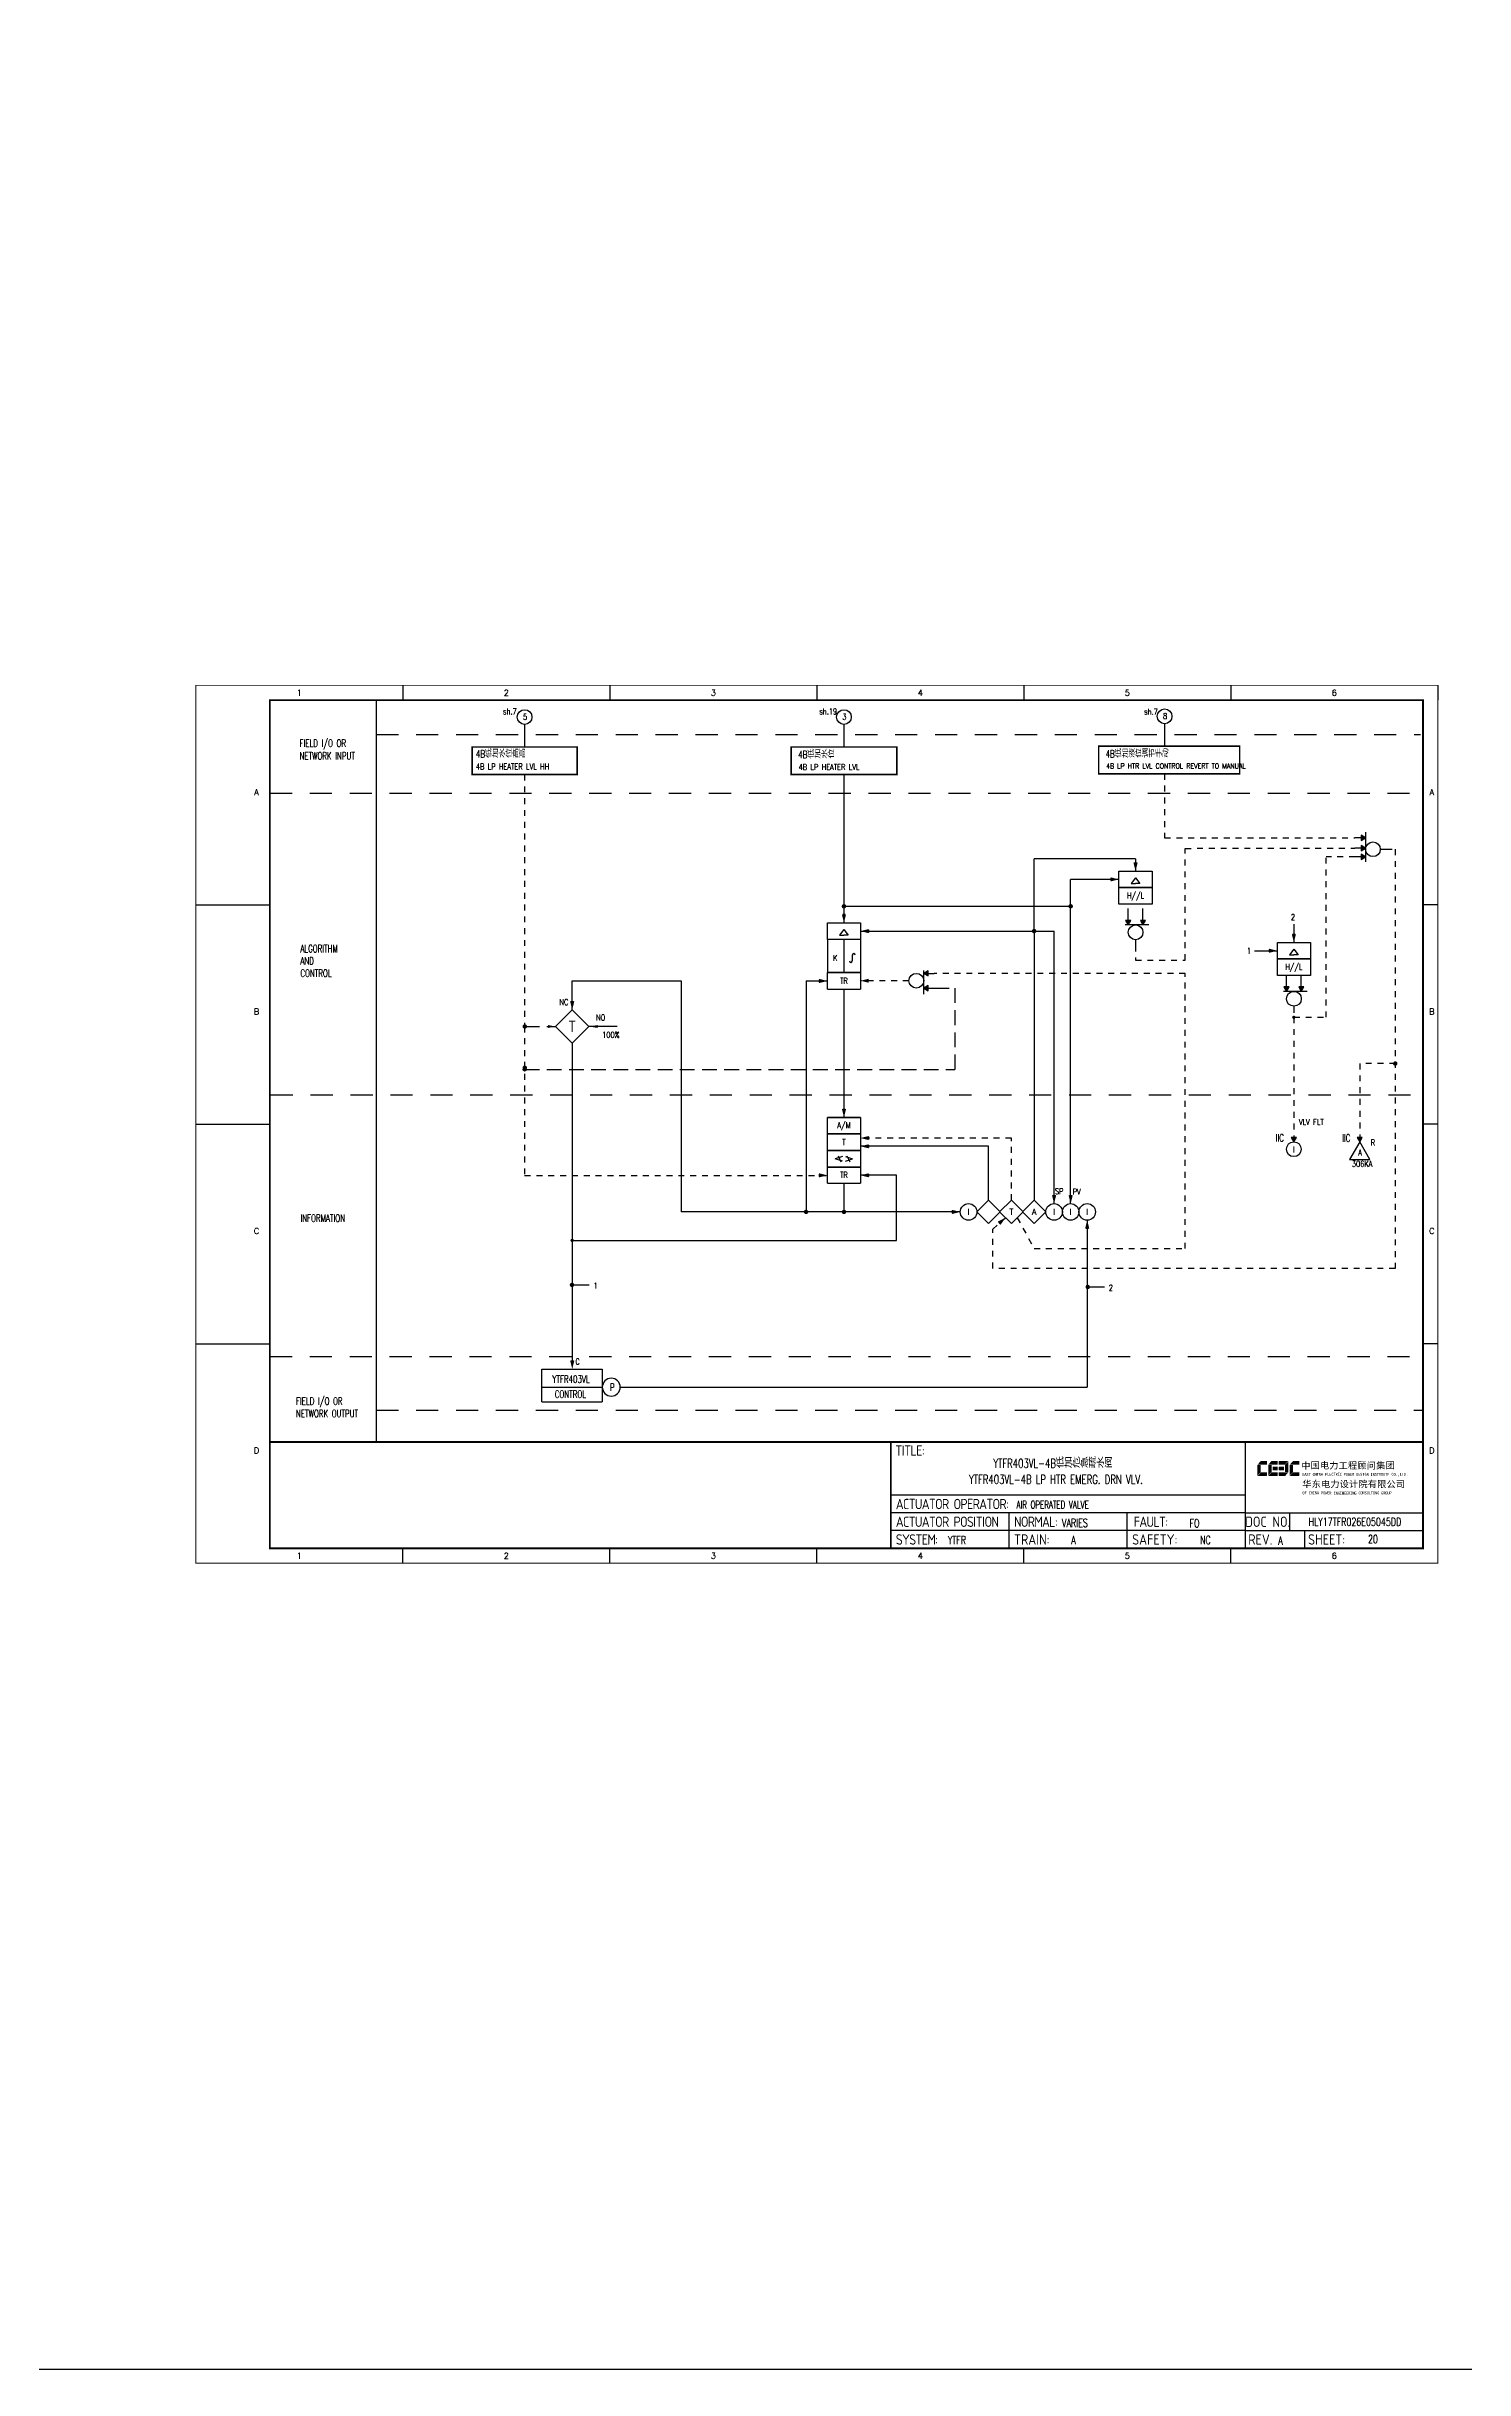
# Model space of a CAD drawing. Header units: millimetres. Extents: x 5560 to 16471, y 4607 to 8234.
# Drawn here: x 9678 to 10157, y 4607 to 5393 of the extents above; entities that cross this region are included whole.
import ezdxf
from ezdxf.enums import TextEntityAlignment as Align

# ---------------------------------------------------------------- set-up
doc = ezdxf.new("R2010")
doc.units = ezdxf.units.MM
for name, pattern in [('D2', [6, 2, -2, 2]), ('DASHED', [0.75, 0.5, -0.25]), ('JIS_02_0.7', [1.35, 0.75, -0.6])]:
    doc.linetypes.add(name, pattern=pattern)
for name, color, linetype in [('ALARM', 4, 'Continuous'), ('BLOCK', 7, 'Continuous'), ('BORDER', 1, 'Continuous'), ('DASH_2', 6, 'D2'), ('INSTRUMENT', 4, 'Continuous'), ('LINE_2', 6, 'Continuous'), ('MLINE', 6, 'Continuous'), ('TEXT', 7, 'Continuous'), ('TITLE', 1, 'Continuous'), ('TK', 7, 'Continuous'), ('图框_外框线', 7, 'Continuous'), ('图框_标题栏文字', 6, 'Continuous')]:
    doc.layers.add(name, color=color, linetype=linetype)
doc.styles.add('ecepdi', font='simhei.ttf', dxfattribs={"width": 0.9})
doc.styles.get("Standard").update_dxf_attribs({"font": 'romans.shx', "width": 0.7, "bigfont": '@0hztxta.shx'})
doc.styles.add('工程字', font='gbenor.shx', dxfattribs={"bigfont": 'gbcbig.shx'})

# ---------------------------------------------------------------- blocks, each defined once
blk = doc.blocks.new('USR16')
at = {"layer": 'MLINE', "color": 255}
blk.add_lwpolyline([(0, 0, 0, 2, 0), (0, 4, 1, 1, 0)], format="xyseb", dxfattribs=at)
blk = doc.blocks.new('*X86')
at = {"color": 0}
for p, q in [((207.5, 342.2), (207.6, 342.2)), ((207.5, 342), (207.5, 342)), ((207.5, 341.9), (207.5, 341.9)), ((207.6, 342.3), (207.7, 342.4)), ((207.6, 341.8), (207.9, 342.1)), ((207.6, 342), (207.7, 342.1)), ((207.6, 342.1), (207.6, 342.1)), ((207.6, 341.8), (207.6, 341.8)), ((207.6, 341.7), (207.6, 341.7)), ((207.7, 341.6), (207.9, 341.8)), ((207.7, 341.8), (207.8, 341.8)), ((207.8, 342.4), (207.8, 342.5)), ((207.8, 342.3), (207.9, 342.4)), ((207.8, 341.6), (207.8, 341.6)), ((207.9, 342.4), (208, 342.5)), ((207.9, 342.3), (207.9, 342.3)), ((207.9, 342.1), (208, 342.2)), ((207.9, 342), (207.9, 342)), ((207.9, 341.8), (208, 341.9)), ((207.9, 341.7), (208, 341.8)), ((207.9, 341.5), (207.9, 341.6)), ((208, 342.4), (208.1, 342.5)), ((208, 342.1), (208.1, 342.2)), ((208, 341.5), (208, 341.6)), ((208.1, 342.3), (208.2, 342.4)), ((208.1, 342), (208.2, 342.1)), ((208.1, 341.9), (208.2, 342)), ((208.2, 342.4), (208.2, 342.4)), ((208.2, 342.2), (208.2, 342.3)), ((208.2, 341.8), (208.2, 341.8)), ((208.2, 341.6), (208.4, 341.8)), ((208.2, 341.7), (208.2, 341.7)), ((208.2, 341.5), (208.2, 341.6)), ((208.3, 342.4), (208.3, 342.4)), ((208.3, 342.1), (208.4, 342.2)), ((208.3, 341.8), (208.4, 342)), ((208.4, 342.3), (208.4, 342.3)), ((208.5, 342.1), (208.5, 342.1)), ((208.5, 342), (208.5, 342)), ((208.5, 341.8), (208.5, 341.8))]:
    blk.add_line(p, q, dxfattribs=at)
blk = doc.blocks.new('*X85')
at = {"color": 0}
for p, q in [((207.5, 342.2), (207.6, 342.2)), ((207.5, 341.9), (207.6, 341.9)), ((207.5, 341.8), (208.5, 341.8)), ((207.6, 342.3), (208.4, 342.3)), ((207.6, 342.1), (207.6, 342.1)), ((207.6, 341.7), (207.6, 341.7)), ((207.7, 342.4), (207.9, 342.4)), ((207.7, 341.6), (207.9, 341.6)), ((207.8, 342.1), (207.9, 342.1)), ((207.9, 342.2), (208.2, 342.2)), ((207.9, 341.9), (208.2, 341.9)), ((208.2, 342.4), (208.3, 342.4)), ((208.2, 341.7), (208.4, 341.7)), ((208.2, 341.6), (208.3, 341.6)), ((208.4, 342.2), (208.5, 342.2)), ((208.4, 341.9), (208.5, 341.9))]:
    blk.add_line(p, q, dxfattribs=at)
blk = doc.blocks.new('*X84')
at = {"color": 0}
for p, q in [((207.5, 342), (207.625, 342)), ((207.9, 342), (208.175, 342)), ((208.45, 342), (208.5, 342))]:
    blk.add_line(p, q, dxfattribs=at)
blk = doc.blocks.new('*X83')
at = {"color": 0}
for p, q in [((207.625, 341.75), (207.625, 341.825)), ((207.825, 342.375), (207.9, 342.375))]:
    blk.add_line(p, q, dxfattribs=at)
blk = doc.blocks.new('*X82')
at = {"color": 0}
for p, q in [((207.5, 342.1), (207.6, 342.1)), ((207.5, 341.8), (207.6, 341.8)), ((207.6, 342.1), (207.6, 342.3)), ((207.6, 342.1), (207.8, 342.1)), ((207.6, 341.8), (207.6, 342)), ((207.6, 341.8), (207.8, 341.8)), ((207.6, 341.7), (207.6, 341.8)), ((207.7, 342.4), (207.8, 342.4)), ((207.8, 341.6), (207.8, 341.6)), ((207.9, 342.4), (207.9, 342.5)), ((207.9, 342.4), (208.1, 342.4)), ((207.9, 342.1), (207.9, 342.3)), ((207.9, 342.1), (208.1, 342.1)), ((207.9, 341.8), (207.9, 342)), ((207.9, 341.8), (208.1, 341.8)), ((207.9, 341.6), (207.9, 341.8)), ((207.9, 341.6), (208.1, 341.6)), ((208.2, 342.4), (208.2, 342.5)), ((208.2, 342.4), (208.3, 342.4)), ((208.2, 342.1), (208.2, 342.3)), ((208.2, 342.1), (208.4, 342.1)), ((208.2, 341.8), (208.2, 342)), ((208.2, 341.8), (208.4, 341.8)), ((208.2, 341.6), (208.2, 341.8)), ((208.2, 341.6), (208.2, 341.6)), ((208.4, 342.1), (208.4, 342.2)), ((208.4, 342.1), (208.5, 342.1)), ((208.4, 341.8), (208.4, 342)), ((208.4, 341.8), (208.5, 341.8))]:
    blk.add_line(p, q, dxfattribs=at)
blk = doc.blocks.new('USR06')
at = {"layer": 'MLINE'}
blk.add_circle((0, 0), 0.5, dxfattribs=at)
for name in ['*X86', '*X82', '*X85', '*X84', '*X83']:
    blk.add_blockref(name, (-208, -342), dxfattribs=at)
blk = doc.blocks.new('ARROW')
at = {"layer": 'DASH_2'}
blk.add_blockref('USR16', (0, 0), dxfattribs=at)
blk = doc.blocks.new('DOT')
at = {"const_width": 0.5}
blk.add_lwpolyline([(-0.25, 0, 1), (0.25, 0, 1)], format="xyb", close=True, dxfattribs=at)
blk = doc.blocks.new('INS00')
at = {"layer": 'INSTRUMENT', "color": 0}
blk.add_lwpolyline([(6, 0, 1), (-6, 0, 1)], format="xyb", close=True, dxfattribs=at)
at = {"layer": 'INSTRUMENT', "flags": 1}
for tag, p in [('INSNAM', (0, 9)), ('INSDGN', (0, -9)), ('INSSUP', (0, -15)), ('INSTYP', (0, -12)), ('INSMAN', (0, -18)), ('INSREM', (0, -21))]:
    blk.add_attdef(tag, text='', height=3, dxfattribs=at).set_placement(p, align=Align.TOP_CENTER)
at = {"layer": 'INSTRUMENT', "width": 0.7}
for tag, p in [('INSIDE', (0, 2)), ('INSSYS', (0, -2))]:
    blk.add_attdef(tag, text='', height=2.5, dxfattribs=at).set_placement(p, align=Align.MIDDLE)
for tag, p in [('INSHH', (6, 3.5)), ('INSL', (6, -3)), ('INSLL', (6, -6))]:
    blk.add_attdef(tag, p, '', height=2.5, dxfattribs=at)
at = {"layer": 'INSTRUMENT', "linetype": 'DASHED', "width": 0.7}
blk.add_attdef('INSH', (6, 0.5), '', height=2.5, dxfattribs=at)
blk = doc.blocks.new('huo')
at = {"layer": 'BORDER'}
for points in [[(-72.15, 909.27), (-73.65, 910.13), (-73.65, 908.4)], [(-72.15, 904.27), (-73.65, 905.13), (-73.65, 903.4)]]:
    blk.add_hatch(color=256, dxfattribs=at).paths.add_polyline_path(points)
for p, q in [((-72.15, 909.27), (-75.75, 909.27)), ((-72.15, 904.27), (-75.75, 904.27)), ((-72.15, 911.28), (-72.15, 903.28)), ((-67.15, 906.77), (-65.15, 906.77))]:
    blk.add_line(p, q, dxfattribs=at)
for points in [[(-72.15, 909.27), (-73.65, 910.13), (-73.65, 908.4)], [(-72.15, 904.27), (-73.65, 905.13), (-73.65, 903.4)]]:
    blk.add_lwpolyline(points, close=True, dxfattribs=at)
blk.add_circle((-69.65, 906.77), 2.5, dxfattribs=at)
blk = doc.blocks.new('A$C1E0003F3')
h = blk.add_hatch(color=152)
edge = h.paths.add_edge_path()
edge.add_ellipse((5.15, 4.41), major_axis=(0, 0.211), ratio=0.769231, start_angle=-90, end_angle=0)
edge.add_line((5.15, 4.62), (3.22, 4.62))
edge.add_line((3.22, 4.62), (2.09, 3.35))
edge.add_line((2.09, 3.35), (5.32, 3.35))
edge.add_line((5.32, 3.35), (5.32, 4.41))
h.paths.add_polyline_path([(3.22, 3.23), (2.09, 3.23), (2.09, -0.36), (3.22, 0.91)])
edge = h.paths.add_edge_path()
edge.add_line((5.32, 0.81), (3.27, 0.81))
edge.add_line((3.27, 0.81), (2.13, -0.46))
edge.add_line((2.13, -0.46), (5.15, -0.46))
edge.add_ellipse((5.15, -0.25), major_axis=(0, 0.211), ratio=0.769231, start_angle=180, end_angle=270)
edge.add_line((5.32, -0.25), (5.32, 0.81))
h = blk.add_hatch(color=152)
edge = h.paths.add_edge_path()
edge.add_ellipse((8.78, 4.41), major_axis=(0, 0.211), ratio=0.769231, start_angle=-90, end_angle=0)
edge.add_line((8.78, 4.62), (6.84, 4.62))
edge.add_line((6.84, 4.62), (5.71, 3.35))
edge.add_line((5.71, 3.35), (8.94, 3.35))
edge.add_line((8.94, 3.35), (8.94, 4.41))
h.paths.add_polyline_path([(6.84, 3.23), (5.71, 3.23), (5.71, -0.36), (6.84, 0.91)])
edge = h.paths.add_edge_path()
edge.add_ellipse((8.78, 2.49), major_axis=(0, 0.211), ratio=0.769231, start_angle=-90, end_angle=0)
edge.add_line((8.78, 2.7), (7.22, 2.7))
edge.add_line((7.22, 2.7), (7.22, 1.44))
edge.add_line((7.22, 1.44), (8.78, 1.44))
edge.add_ellipse((8.78, 1.65), major_axis=(0, 0.211), ratio=0.769231, start_angle=180, end_angle=270)
edge.add_line((8.94, 1.65), (8.94, 2.49))
edge = h.paths.add_edge_path()
edge.add_line((8.94, 0.81), (6.89, 0.81))
edge.add_line((6.89, 0.81), (5.75, -0.46))
edge.add_line((5.75, -0.46), (8.78, -0.46))
edge.add_ellipse((8.78, -0.25), major_axis=(0, 0.211), ratio=0.769231, start_angle=180, end_angle=270)
edge.add_line((8.94, -0.25), (8.94, 0.81))
h = blk.add_hatch(color=1)
edge = h.paths.add_edge_path()
edge.add_line((12.48, 4.62), (9.46, 4.62))
edge.add_ellipse((9.46, 4.41), major_axis=(0, 0.211), ratio=0.769231, start_angle=0, end_angle=90)
edge.add_line((9.3, 4.41), (9.3, 3.35))
edge.add_line((9.3, 3.35), (11.35, 3.35))
edge.add_line((11.35, 3.35), (12.48, 4.62))
h.paths.add_polyline_path([(12.57, 4.56), (11.38, 3.23), (11.38, 0.93), (12.57, 0.93)])
edge = h.paths.add_edge_path()
edge.add_line((11.03, 2.7), (9.46, 2.7))
edge.add_ellipse((9.46, 2.49), major_axis=(0, 0.211), ratio=0.769231, start_angle=0, end_angle=90)
edge.add_line((9.3, 2.49), (9.3, 1.65))
edge.add_ellipse((9.46, 1.65), major_axis=(0, 0.211), ratio=0.769231, start_angle=90, end_angle=180)
edge.add_line((9.46, 1.44), (11.03, 1.44))
edge.add_line((11.03, 1.44), (11.03, 2.7))
h = blk.add_hatch(color=1)
edge = h.paths.add_edge_path()
edge.add_line((12.58, 0.79), (9.3, 0.79))
edge.add_line((9.3, 0.79), (9.3, -0.27))
edge.add_ellipse((9.46, -0.27), major_axis=(0, 0.211), ratio=0.769231, start_angle=90, end_angle=180)
edge.add_line((9.46, -0.48), (11.43, -0.48))
edge.add_line((11.43, -0.48), (12.58, 0.79))
h = blk.add_hatch(color=152)
edge = h.paths.add_edge_path()
edge.add_ellipse((16.11, 4.41), major_axis=(0, 0.211), ratio=0.769231, start_angle=-90, end_angle=0)
edge.add_line((16.11, 4.62), (14.14, 4.62))
edge.add_line((14.14, 4.62), (13, 3.35))
edge.add_line((13, 3.35), (16.27, 3.35))
edge.add_line((16.27, 3.35), (16.27, 4.41))
h.paths.add_polyline_path([(14.14, 3.23), (13, 3.23), (13, -0.36), (14.14, 0.91)])
edge = h.paths.add_edge_path()
edge.add_line((16.27, 0.81), (14.18, 0.81))
edge.add_line((14.18, 0.81), (13.04, -0.46))
edge.add_line((13.04, -0.46), (16.03, -0.46))
edge.add_ellipse((16.03, -0.15), major_axis=(0, 0.316), ratio=0.769231, start_angle=180, end_angle=270)
edge.add_line((16.27, -0.15), (16.27, 0.81))
at = {"layer": 'TITLE', "color": 7, "style": 'ecepdi'}
for s, p in [('中', (16.92, 1.94)), ('国', (20.09, 2)), ('电', (23.25, 1.99)), ('力', (26.39, 1.96)), ('工', (29.53, 1.95)), ('程', (32.71, 1.98)), ('顾', (35.9, 1.98)), ('问', (39.09, 1.94)), ('集', (42.26, 1.98)), ('团', (45.42, 2.01)), ('华', (17.24, -4.31)), ('东', (20.45, -4.29)), ('电', (23.62, -4.35)), ('力', (26.75, -4.32)), ('设', (29.92, -4.3)), ('计', (33.05, -4.31)), ('院', (36.26, -4.29)), ('有', (39.41, -4.29)), ('限', (42.57, -4.32)), ('公', (45.78, -4.38)), ('司', (48.91, -4.35))]:
    blk.add_text(s, height=2.2, dxfattribs=at).set_placement(p)
at = {"layer": 'TITLE', "color": 7, "style": 'ecepdi', "width": 0.975}
for s, p in [('E', (17.58, 0.02)), ('A', (18.29, 0.03)), ('S', (19, 0.03)), ('T', (19.7, 0.03)), ('C', (21.1, 0.09)), ('H', (21.77, 0.09)), ('I', (22.46, 0.09)), ('N', (23.17, 0.1)), ('A', (23.86, 0.1)), ('E', (25.35, 0.09)), ('L', (26.05, 0.11)), ('E', (26.76, 0.1)), ('C', (27.46, 0.12)), ('T', (28.18, 0.11)), ('R', (28.87, 0.1)), ('I', (29.57, 0.11)), ('C', (30.28, 0.1)), ('P', (31.64, 0.09)), ('O', (32.32, 0.08)), ('W', (33.03, 0.08)), ('E', (33.72, 0.08)), ('R', (34.42, 0.09)), ('D', (35.81, 0.1)), ('E', (36.52, 0.1)), ('S', (37.2, 0.1)), ('I', (37.91, 0.09)), ('G', (38.68, 0.11)), ('N', (39.38, 0.09)), ('I', (40.72, 0.07)), ('N', (41.43, 0.08)), ('S', (42.14, 0.08)), ('T', (42.83, 0.08)), ('I', (43.52, 0.09)), ('T', (44.22, 0.07)), ('U', (44.93, 0.07)), ('T', (45.63, 0.08)), ('E', (46.34, 0.09)), ('C', (47.76, 0.11)), ('O', (48.48, 0.1)), ('L', (50.56, 0.1)), ('T', (51.27, 0.1)), ('D', (51.96, 0.1)), ('O', (17.67, -6.18)), ('OF', (18.01, -6.2)), ('F', (18.37, -6.2)), ('C', (19.8, -6.19)), ('H', (20.47, -6.19)), ('I', (21.15, -6.19)), ('N', (21.87, -6.18)), ('A', (22.56, -6.18)), ('P', (23.98, -6.2)), ('O', (24.66, -6.21)), ('W', (25.36, -6.21)), ('E', (26.06, -6.21)), ('R', (26.75, -6.2)), ('E', (28.19, -6.24)), ('N', (28.91, -6.27)), ('G', (29.62, -6.26)), ('I', (30.32, -6.27)), ('N', (31.02, -6.27)), ('E', (31.7, -6.28)), ('E', (32.41, -6.27)), ('R', (33.1, -6.24)), ('I', (33.81, -6.24)), ('N', (34.51, -6.26)), ('G', (35.2, -6.24)), ('C', (36.61, -6.19)), ('O', (37.3, -6.21)), ('N', (38, -6.2)), ('S', (38.71, -6.21)), ('U', (39.41, -6.18)), ('L', (40.11, -6.18)), ('T', (40.81, -6.19)), ('I', (41.51, -6.21)), ('N', (42.2, -6.21)), ('G', (42.91, -6.17)), ('G', (44.29, -6.2)), ('R', (45, -6.21)), ('O', (45.69, -6.22)), ('U', (46.39, -6.2)), ('P', (47.1, -6.23)), ('.', (49.23, 0.1)), (',', (49.87, 0.1)), ('.', (52.72, 0.11))]:
    blk.add_text(s, height=1, dxfattribs=at).set_placement(p, align=Align.MIDDLE_CENTER)
blk = doc.blocks.new('A$C4C92442A')
at = {"color": 4}
blk.add_line((60.97, 292.06), (60.97, 41.06), dxfattribs=at)
for p, q in [((70, 297), (70, 292)), ((140, 297), (140, 292)), ((210, 297), (210, 292)), ((280, 297), (280, 292)), ((350, 297), (350, 292)), ((420, 297), (420, 292)), ((0, 222.75), (25, 222.75)), ((420, 222.75), (415, 222.75)), ((0, 148.5), (25, 148.5)), ((420, 148.5), (415, 148.5)), ((0, 74.25), (25, 74.25)), ((420, 74.25), (415, 74.25)), ((70, 0), (70, 5)), ((140, 0), (140, 5)), ((210, 0), (210, 5)), ((280, 0), (280, 5)), ((350, 0), (350, 5))]:
    blk.add_line(p, q)
at = {"layer": 'MLINE', "color": 4}
blk.add_line((60.97, 292), (60.97, 41.47), dxfattribs=at)
at = {"layer": 'MLINE', "color": 4, "linetype": 'JIS_02_0.7', "ltscale": 10}
for p, q in [((60.98, 280.37), (414.21, 280.37)), ((25, 260.5), (415, 260.5)), ((25.3, 158.43), (414.81, 158.43)), ((25, 69.96), (415, 69.96)), ((60.97, 51.77), (415.31, 51.77))]:
    blk.add_line(p, q, dxfattribs=at)
at = {"layer": '图框_外框线'}
for p, q in [((355, 5), (355, 41)), ((355, 23), (235, 23)), ((355, 17), (235, 17)), ((275, 11), (275, 17)), ((315, 11), (315, 17)), ((355, 17), (415, 17)), ((370, 11), (370, 17)), ((355, 11), (235, 11)), ((355, 11), (235, 11)), ((275, 5), (275, 11)), ((315, 5), (315, 11)), ((355, 11), (415, 11)), ((375, 5), (375, 11))]:
    blk.add_line(p, q, dxfattribs=at)
for points, const_width in [([(0, 0), (420, 0), (420, 297), (0, 297)], 0.3), ([(25, 5), (415, 5), (415, 292), (25, 292)], 0.6)]:
    blk.add_lwpolyline(points, close=True, dxfattribs=dict(at, const_width=const_width))
at = {"layer": '图框_外框线', "const_width": 0.6}
blk.add_lwpolyline([(235, 41), (25, 41)], dxfattribs=at)
at = {"layer": '图框_外框线'}
blk.add_lwpolyline([(415, 41, 0.6, 0.6, 0), (235, 41, 0.6, 0.6, 0), (235, 5, 0, 0, 0)], format="xyseb", dxfattribs=at)
blk.add_blockref('A$C1E0003F3', (356.94, 29.95))
at = {"layer": 'MLINE', "color": 4, "char_height": 2.5, "width": 31.8959, "attachment_point": 1}
for s, insert in [('FIELD I/O OR', (35.03, 278.64)), ('NETWORK INPUT', (35.03, 274.39)), ('ALGORITHM\\PAND\\PCONTROL', (35.32, 209.16)), ('INFORMATION', (35.35, 117.98)), ('FIELD I/O OR', (33.84, 56.09)), ('NETWORK OUTPUT', (33.84, 51.84))]:
    blk.add_mtext(s, dxfattribs=dict(at, insert=insert))
at = {"layer": 'TK', "color": 3}
for s, p in [('1', (35, 294.5)), ('2', (105, 294.5)), ('3', (175, 294.5)), ('4', (245, 294.5)), ('5', (315, 294.5)), ('6', (385, 294.5)), ('1', (35, 2.5)), ('2', (105, 2.5)), ('3', (175, 2.5)), ('4', (245, 2.5)), ('5', (315, 2.5)), ('6', (385, 2.5))]:
    blk.add_text(s, height=2, dxfattribs=at).set_placement(p, align=Align.MIDDLE)
for s, p in [('A', (20.5, 259.88)), ('A', (418, 259.88)), ('B', (20.5, 185.62)), ('B', (418, 185.62)), ('C', (20.5, 111.38)), ('C', (418, 111.38)), ('D', (20.5, 37.12)), ('D', (418, 37.12))]:
    blk.add_text(s, height=2, dxfattribs=at).set_placement(p, align=Align.CENTER)
at = {"layer": '图框_标题栏文字', "char_height": 3.5, "style": '工程字'}
for s, insert, width, attachment_point in [('{\\T0.9; TITLE:}', (234.86, 38.09), 14.2249, 4), ('{\\T0.9; ACTUATOR OPERATOR:}', (235, 20), 40, 4), ('{\\T0.9; ACTUATOR POSITION}', (235, 14), 45, 4), ('{\\T0.9; NORMAL:}', (275, 14), 18.2557, 4), ('{\\T0.9; FAULT:}', (315.44, 14), 15, 4), ('DOC NO.', (362.5, 14), 15, 5), ('{\\T0.9; SYSTEM:}', (235, 8), 17.9526, 4), ('{\\T0.9; }TRAIN: ', (275, 8), 17.6638, 4), ('SAFETY:', (324.3, 8), 22.3993, 5), ('REV.', (360, 8), 10, 5), ('SHEET:', (382.42, 8), 20, 5)]:
    blk.add_mtext(s, dxfattribs=dict(at, insert=insert, width=width, attachment_point=attachment_point))

msp = doc.modelspace()

# ---------------------------------------------------------------- hatches: boundary and pattern name
h = msp.add_hatch(color=0)
edge = h.paths.add_edge_path()
edge.add_arc((10099.44, 5064.45), 0.55, 0, 360)
h = msp.add_hatch(color=256)
edge = h.paths.add_edge_path()
edge.add_arc((9839.27, 5046.8), 0.55, 0, 360)
h = msp.add_hatch(color=0)
edge = h.paths.add_edge_path()
edge.add_arc((10133.67, 5048.8), 0.55, 0, 360)
for points in [[(10099.42, 5022.31), (10100.28, 5023.81), (10098.55, 5023.81)], [(10121.71, 5022.31), (10122.58, 5023.81), (10120.85, 5023.81)]]:
    msp.add_hatch(color=256).paths.add_polyline_path(points)
h = msp.add_hatch(color=0)
edge = h.paths.add_edge_path()
edge.add_arc((9855.36, 4988.97), 0.55, 0, 360)
at = {"layer": 'BORDER'}
for points in [[(10123.67, 5125.16), (10122.17, 5126.03), (10122.17, 5124.3)], [(10123.67, 5121.66), (10122.17, 5122.53), (10122.17, 5120.79)], [(10123.71, 5118.72), (10122.21, 5119.59), (10122.21, 5117.86)]]:
    msp.add_hatch(color=256, dxfattribs=at).paths.add_polyline_path(points)

# ---------------------------------------------------------------- linework, layer by layer
at = {"color": 0}
for p, q in [((9839.27, 5163.52), (9839.27, 5155.92)), ((9947.27, 5163.52), (9947.27, 5155.92)), ((10055.73, 5163.77), (10055.73, 5156.17)), ((10081.12, 5146.83), (10081.12, 5156.17)), ((9857.02, 5146.58), (9821.52, 5146.58)), ((9965.13, 5146.58), (9929.42, 5146.58)), ((10081.12, 5146.83), (10033.39, 5146.83)), ((9855.36, 5066.98), (9855.36, 5076.74)), ((9855.36, 5076.74), (9892.23, 5076.74)), ((9892.23, 5076.74), (9892.23, 4998.6)), ((9934.45, 5076.74), (9934.45, 4998.6)), ((9964.98, 4988.97), (9964.98, 5010.98)), ((9855.36, 4988.97), (9964.98, 4988.97)), ((9845.03, 4939.3), (9865.54, 4939.3)), ((9845.03, 4934.31), (9865.54, 4934.31))]:
    msp.add_line(p, q, dxfattribs=at)
for p, q in [((10011.58, 5093.61), (10011.58, 5002.56)), ((9964.98, 5010.98), (9952.87, 5010.98)), ((9871.59, 4939.3), (10029.54, 4939.3))]:
    msp.add_line(p, q)
at = {"color": 0, "linetype": 'DASHED', "ltscale": 10}
for p, q in [((9977.82, 5074.31), (9984.72, 5074.31)), ((9984.72, 5074.31), (9984.72, 5046.8)), ((9839.27, 5061.33), (9849.71, 5061.33)), ((9839.27, 5046.8), (9984.72, 5046.8))]:
    msp.add_line(p, q, dxfattribs=at)
at = {"linetype": 'D2'}
for p, q in [((9839.27, 5061.33), (9839.27, 5010.97)), ((10133.73, 5048.8), (10121.71, 5048.8)), ((10121.71, 5048.8), (10121.71, 5023.81))]:
    msp.add_line(p, q, dxfattribs=at)
at = {"color": 0, "linetype": 'D2'}
msp.add_line((9839.27, 5010.97), (9941.67, 5010.97), dxfattribs=at)
for points in [[(7160.94, 8068.2), (15336.96, 8068.2), (15336.96, 4606.91), (7160.94, 4606.91)], [(10099.42, 5022.31), (10100.28, 5023.81), (10098.55, 5023.81)], [(10121.71, 5022.31), (10122.58, 5023.81), (10120.85, 5023.81)]]:
    msp.add_lwpolyline(points, close=True)
at = {"color": 0, "const_width": 0.5}
for points in [[(10033.39, 5156.17), (10081.12, 5156.17), (10081.12, 5146.83), (10033.39, 5146.83), (10033.39, 5156.17)], [(9821.52, 5155.92), (9857.02, 5155.92), (9857.02, 5146.58), (9821.52, 5146.58), (9821.52, 5155.92)], [(9929.42, 5155.92), (9965.13, 5155.92), (9965.13, 5146.58), (9929.42, 5146.58), (9929.42, 5155.92)]]:
    msp.add_lwpolyline(points, dxfattribs=at)
at = {"const_width": 0.5}
for points in [[(9946.77, 5102.01, 1), (9947.77, 5102.01, 1)], [(10023.44, 5102.01, 1), (10024.44, 5102.01, 1)], [(10011.08, 5093.61, 1), (10012.08, 5093.61, 1)], [(9838.82, 5061.33, 1), (9839.82, 5061.33, 1)], [(9838.82, 5047.35, 1), (9839.82, 5047.35, 1)], [(10133.23, 5048.8, 1), (10134.23, 5048.8, 1)], [(9933.95, 4998.6, 1), (9934.95, 4998.6, 1)], [(9946.77, 4998.6, 1), (9947.77, 4998.6, 1)], [(9854.78, 4973.9, 1), (9855.78, 4973.9, 1)], [(10029.22, 4973.2, 1), (10030.22, 4973.2, 1)]]:
    msp.add_lwpolyline(points, format="xyb", close=True, dxfattribs=at)
at = {"color": 1}
msp.add_lwpolyline([(10125.18, 5016.31), (10121.71, 5022.31), (10118.25, 5016.31)], close=True, dxfattribs=at)
at = {"color": 0}
msp.add_lwpolyline([(9845.03, 4934.31), (9845.03, 4945.43), (9865.54, 4945.43), (9865.54, 4934.31)], dxfattribs=at)
at = {"color": 1}
for centre in [(9839.24, 5166.03), (9947.25, 5166.03), (10055.71, 5166.28)]:
    msp.add_circle(centre, 2.5, dxfattribs=at)
for centre, radius in [((9839.27, 5046.8), 0.55), ((10099.42, 5019.81), 2.5)]:
    msp.add_circle(centre, radius)
at = {"layer": 'ALARM', "color": 0}
for points in [[(9855.36, 5055.67), (9849.71, 5061.33), (9855.36, 5066.99), (9861.02, 5061.33)], [(9996.18, 4994.64), (9992.22, 4998.6), (9996.18, 5002.56), (10000.14, 4998.6)], [(10003.88, 4994.64), (9999.92, 4998.6), (10003.88, 5002.56), (10007.84, 4998.6)], [(10011.58, 4994.64), (10007.62, 4998.6), (10011.58, 5002.56), (10015.54, 4998.6)]]:
    msp.add_lwpolyline(points, close=True, dxfattribs=at)
at = {"layer": 'BLOCK', "color": 0}
for p, q in [((10040.28, 5113.91), (10051.48, 5113.91)), ((10040.28, 5108.31), (10040.28, 5113.91)), ((10051.48, 5113.91), (10051.48, 5108.31)), ((10051.48, 5108.31), (10040.28, 5108.31)), ((10040.28, 5108.31), (10051.48, 5108.31)), ((10040.28, 5102.71), (10040.28, 5108.31)), ((10051.48, 5102.71), (10040.28, 5102.71)), ((10051.48, 5108.31), (10051.48, 5102.71)), ((9941.67, 5096.41), (9952.87, 5096.41)), ((9941.67, 5090.81), (9941.67, 5096.41)), ((9952.87, 5096.41), (9952.87, 5090.81)), ((9952.87, 5090.81), (9941.67, 5090.81)), ((10093.84, 5089.77), (10105.04, 5089.77)), ((10093.84, 5084.17), (10093.84, 5089.77)), ((10105.04, 5089.77), (10105.04, 5084.17)), ((9941.67, 5079.61), (9952.87, 5079.61)), ((9952.87, 5079.61), (9941.67, 5079.61)), ((9941.67, 5074.01), (9941.67, 5079.61)), ((9952.87, 5079.61), (9952.87, 5074.01)), ((10105.04, 5084.17), (10093.84, 5084.17)), ((10093.84, 5084.17), (10105.04, 5084.17)), ((10093.84, 5078.57), (10093.84, 5084.17)), ((10105.04, 5078.57), (10093.84, 5078.57)), ((10105.04, 5084.17), (10105.04, 5078.57)), ((9941.67, 5030.59), (9952.87, 5030.59)), ((9941.67, 5030.59), (9952.87, 5030.59)), ((9952.87, 5030.59), (9941.67, 5030.59)), ((9941.67, 5024.99), (9941.67, 5030.59)), ((9952.87, 5030.59), (9952.87, 5024.99)), ((9941.67, 5024.99), (9952.87, 5024.99)), ((9952.87, 5024.99), (9941.67, 5024.99)), ((9941.67, 5024.99), (9952.87, 5024.99)), ((9941.67, 5019.39), (9941.67, 5024.99)), ((9952.87, 5024.99), (9952.87, 5019.39)), ((9941.67, 5019.39), (9952.87, 5019.39)), ((9941.67, 5019.39), (9952.87, 5019.39)), ((9952.87, 5019.39), (9941.67, 5019.39)), ((9941.67, 5013.79), (9941.67, 5019.39)), ((9941.67, 5008.33), (9941.67, 5019.39)), ((9952.87, 5019.39), (9952.87, 5013.79)), ((9952.87, 5019.39), (9952.87, 5008.33)), ((9952.87, 5013.79), (9941.67, 5013.79)), ((9941.67, 5013.79), (9952.87, 5013.79)), ((9941.67, 5008.33), (9952.87, 5008.33))]:
    msp.add_line(p, q, dxfattribs=at)
at = {"layer": 'BORDER'}
for p, q in [((10123.67, 5125.16), (10120.08, 5125.16)), ((10123.67, 5127.09), (10123.67, 5117.04)), ((10123.67, 5121.66), (10120.08, 5121.66)), ((10123.71, 5118.72), (10120.12, 5118.72)), ((10128.67, 5121.31), (10130.67, 5121.31))]:
    msp.add_line(p, q, dxfattribs=at)
for points in [[(10123.67, 5125.16), (10122.17, 5126.03), (10122.17, 5124.3)], [(10123.67, 5121.66), (10122.17, 5122.53), (10122.17, 5120.79)], [(10123.71, 5118.72), (10122.21, 5119.59), (10122.21, 5117.86)]]:
    msp.add_lwpolyline(points, close=True, dxfattribs=at)
msp.add_circle((10126.17, 5121.31), 2.5, dxfattribs=at)
at = {"layer": 'DASH_2', "color": 0}
for p, q in [((9839.27, 5146.58), (9839.27, 5061.33)), ((10055.73, 5146.83), (10055.73, 5125.14)), ((10055.73, 5125.14), (10120.08, 5125.16)), ((10062.68, 5121.61), (10120.08, 5121.66)), ((10062.68, 5083.81), (10062.68, 5121.61)), ((10110.32, 5064.45), (10110.32, 5118.72)), ((10120.12, 5118.72), (10110.32, 5118.72)), ((10130.67, 5121.31), (10133.67, 5121.31)), ((10133.67, 5121.31), (10133.67, 4979.46)), ((10043.38, 5099.3), (10043.38, 5102.71)), ((10048.38, 5099.3), (10048.38, 5102.71)), ((10045.88, 5088.71), (10045.88, 5083.81)), ((10062.68, 5079.31), (9977.82, 5079.31)), ((10045.88, 5083.81), (10062.68, 5083.81)), ((10062.68, 4986.18), (10062.68, 5079.31)), ((10096.94, 5076.8), (10096.94, 5078.57)), ((10101.94, 5076.8), (10101.94, 5078.57)), ((9969.23, 5076.81), (9952.87, 5076.81)), ((10099.42, 5064.46), (10099.42, 5023.81)), ((10099.44, 5067.96), (10099.44, 5064.45)), ((10099.44, 5064.45), (10110.32, 5064.45)), ((10003.88, 5023.59), (9952.87, 5023.59)), ((10003.88, 5002.56), (10003.88, 5023.59)), ((9997.58, 4992.76), (10001.9, 4996.62)), ((9997.58, 4979.46), (9997.58, 4992.76)), ((10005.86, 4996.62), (10011.58, 4986.18)), ((10011.58, 4986.18), (10062.68, 4986.18)), ((10133.67, 4979.46), (9997.58, 4979.46))]:
    msp.add_line(p, q, dxfattribs=at)
for points in [[(10045.88, 5116.86, 1, 0, 0), (10045.88, 5113.91, 0, 0, 0)], [(10037.33, 5111.11, 1, 0, 0), (10040.28, 5111.11, 0, 0, 0)], [(9947.27, 5099.55, 1, 0, 0), (9947.27, 5096.6, 0, 0, 0)], [(9955.82, 5093.61, 1, 0, 0), (9952.87, 5093.61, 0, 0, 0)], [(10090.89, 5086.97, 1, 0, 0), (10093.84, 5086.97, 0, 0, 0)], [(10099.44, 5092.72, 1, 0, 0), (10099.44, 5089.77, 0, 0, 0)], [(9855.36, 5069.93, 1, 0, 0), (9855.36, 5066.98, 0, 0, 0)], [(9938.72, 5076.74, 1, 0, 0), (9941.67, 5076.74, 0, 0, 0)], [(9847.16, 5061.33, 1, 0, 0), (9849.71, 5061.33, 0, 0, 0)], [(9864.02, 5061.33, 1, 0, 0), (9861.02, 5061.33, 0, 0, 0)], [(9947.27, 5033.54, 1, 0, 0), (9947.27, 5030.59, 0, 0, 0)], [(9955.82, 5023.59, 1, 0, 0), (9952.87, 5023.59, 0, 0, 0)], [(9955.82, 5020.79, 1, 0, 0), (9952.87, 5020.79, 0, 0, 0)], [(9938.72, 5010.97, 1, 0, 0), (9941.67, 5010.97, 0, 0, 0)], [(9955.82, 5010.98, 1, 0, 0), (9952.87, 5010.98, 0, 0, 0)], [(10018.34, 5004.36, 1, 0, 0), (10018.34, 5001.4, 0, 0, 0)], [(10023.94, 5004.36, 1, 0, 0), (10023.94, 5001.4, 0, 0, 0)], [(9983.67, 4998.6, 1, 0, 0), (9986.62, 4998.6, 0, 0, 0)], [(9999.74, 4994.62, 1, 0, 0), (10001.9, 4996.62, 0, 0, 0)], [(10029.54, 4992.85, 1, 0, 0), (10029.54, 4995.8, 0, 0, 0)], [(9855.37, 4948.38, 1, 0, 0), (9855.37, 4945.43, 0, 0, 0)]]:
    msp.add_lwpolyline(points, format="xyseb", dxfattribs=at)
at = {"layer": 'INSTRUMENT', "color": 0}
for p, q in [((10045.88, 5111.67), (10044.41, 5109.71)), ((10044.41, 5109.71), (10045.88, 5109.71)), ((10045.88, 5111.67), (10047.35, 5109.71)), ((10047.35, 5109.71), (10045.88, 5109.71)), ((9947.27, 5094.17), (9945.8, 5092.21)), ((9947.27, 5094.17), (9948.74, 5092.21)), ((9941.67, 5090.81), (9941.67, 5079.61)), ((9945.8, 5092.21), (9947.27, 5092.21)), ((9948.74, 5092.21), (9947.27, 5092.21)), ((9947.27, 5090.81), (9947.27, 5079.61)), ((9952.87, 5090.81), (9952.87, 5079.61)), ((10099.44, 5087.53), (10097.97, 5085.57)), ((10099.44, 5087.53), (10100.91, 5085.57)), ((9950.07, 5085.49), (9950.07, 5083.53)), ((10097.97, 5085.57), (10099.44, 5085.57)), ((10100.91, 5085.57), (10099.44, 5085.57)), ((9941.67, 5074.01), (9952.87, 5074.01)), ((9946.75, 5017.37), (9944.3, 5016.55)), ((9946.75, 5015.73), (9944.3, 5016.55)), ((9945.28, 5017.53), (9946.26, 5015.57)), ((9947.73, 5017.37), (9950.18, 5016.55)), ((9947.73, 5015.73), (9950.18, 5016.55)), ((9948.22, 5017.53), (9949.2, 5015.57))]:
    msp.add_line(p, q, dxfattribs=at)
for points in [[(9996.18, 5000.32, 0, 0.49, 0), (9996.18, 4999.34, 0, 0, 0), (9996.18, 4998.36, 0, 0, 0)], [(9996.18, 4996.4, 0, 0.49, 0), (9996.18, 4997.38, 0, 0, 0), (9996.18, 4998.36, 0, 0, 0)]]:
    msp.add_lwpolyline(points, format="xyseb", dxfattribs=at)
for centre in [(9989.42, 4998.6), (10018.34, 4998.6), (10023.94, 4998.6), (10029.54, 4998.6)]:
    msp.add_circle(centre, 2.8, dxfattribs=at)
for centre, start, end in [((9950.56, 5085.49), 0, 180), ((9949.58, 5083.53), 180, 0)]:
    msp.add_arc(centre, 0.49, start, end, dxfattribs=at)
at = {"layer": 'MLINE', "color": 0}
for p, q in [((9947.27, 5146.58), (9947.27, 5096.6)), ((10045.88, 5118.11), (10011.58, 5118.11)), ((10011.58, 5093.61), (10011.58, 5118.11)), ((10045.88, 5118.11), (10045.88, 5113.91)), ((10023.94, 5001.4), (10023.94, 5111.11)), ((10040.28, 5111.11), (10023.94, 5111.11)), ((9947.27, 5102.01), (10009.42, 5102.01)), ((10009.42, 5102.01), (10023.94, 5102.01)), ((9952.87, 5093.61), (10018.34, 5093.61)), ((10018.34, 5001.4), (10018.34, 5093.61)), ((10099.44, 5095.93), (10099.44, 5089.77)), ((10086.16, 5086.97), (10093.84, 5086.97)), ((9934.45, 5076.74), (9941.67, 5076.74)), ((9947.27, 5074.01), (9947.27, 5030.59)), ((9855.36, 5055.67), (9855.37, 4948.38)), ((9870.59, 5061.33), (9861.02, 5061.33)), ((9996.18, 5020.79), (9952.87, 5020.79)), ((9996.18, 5002.56), (9996.18, 5020.79)), ((9947.27, 5008.33), (9947.27, 4998.61)), ((9947.27, 4998.6), (9892.23, 4998.6)), ((9986.62, 4998.6), (9947.27, 4998.6)), ((10029.54, 4995.8), (10029.54, 4939.3)), ((9855.28, 4973.9), (9861.09, 4973.9)), ((10029.54, 4973.2), (10035.35, 4973.2))]:
    msp.add_line(p, q, dxfattribs=at)

# ---------------------------------------------------------------- block references
for p, rotation in [((9139.12, 5023.56), 270), ((9902.08, 5983.58), 180), ((9192.67, 5001.05), 270)]:
    msp.add_blockref('huo', p, dxfattribs=dict(rotation=rotation))
at = {"layer": 'DASH_2', "color": 0, "xscale": 0.7000000000007276, "yscale": 0.7000000000007276, "zscale": 0.7}
for name, p in [('USR06', (10023.94, 5102.01)), ('USR06', (10011.58, 5093.61)), ('USR06', (10099.42, 5064.46)), ('USR16', (10023.94, 5001.4)), ('USR06', (9855.36, 4988.97)), ('USR06', (9855.28, 4973.9)), ('DOT', (10029.54, 4973.2))]:
    msp.add_blockref(name, p, dxfattribs=at)
at = {"layer": 'DASH_2', "color": 0, "yscale": 0.7000000000007276, "zscale": 0.7}
for name, p, xscale, rotation in [('USR16', (9952.87, 5076.81), 0.7000000000007276, 270), ('USR16', (9952.87, 5023.59), -0.7000000000007276, 270), ('USR16', (9952.87, 5020.79), -0.7000000000007276, 270), ('USR16', (9952.87, 5010.98), -0.7000000000007276, 270), ('USR16', (10001.9, 4996.62), 0.6999999999984068, 130.9473435082727), ('ARROW', (10029.54, 4995.8), 0.7000000000007276, 180)]:
    msp.add_blockref(name, p, dxfattribs=dict(at, xscale=xscale, rotation=rotation))
at = {"layer": 'MLINE', "color": 255}
msp.add_blockref('A$C4C92442A', (9728.09, 4879.76), dxfattribs=at)
at = {"layer": 'MLINE', "color": 0, "yscale": 0.7000000000007276, "zscale": 0.7}
for name, p, xscale in [('USR16', (10045.88, 5113.91), 0.7000000000007276), ('USR06', (9947.27, 5102.01), 0.7000000000007276), ('USR16', (9947.27, 5096.41), 0.7000000000007276), ('USR16', (10099.44, 5089.77), 0.7000000000007276), ('USR16', (9855.36, 5066.99), 0.7000000000007276), ('USR06', (9839.32, 5061.33), 0.7000000000007276), ('USR16', (9947.27, 5030.59), 0.7000000000007276), ('USR16', (10018.34, 5001.4), -0.7000000000007276), ('USR06', (9934.45, 4998.6), 0.7000000000007276), ('USR06', (9947.27, 4998.6), 0.7000000000007276), ('USR16', (9855.37, 4945.43), 0.7000000000007276)]:
    msp.add_blockref(name, p, dxfattribs=dict(at, xscale=xscale))
for p, xscale, rotation in [((10040.28, 5111.11), 0.7000000000007276, 90), ((10040.28, 5111.11), 0.7000000000007276, 90), ((9952.87, 5093.61), -0.7000000000007276, 270), ((10093.84, 5086.97), 0.7000000000007276, 90), ((10093.84, 5086.97), 0.7000000000007276, 90), ((9941.67, 5076.74), 0.7000000000007276, 90), ((9941.67, 5076.74), 0.7000000000007276, 90), ((9941.67, 5010.97), 0.7000000000007276, 90), ((9941.67, 5010.97), 0.7000000000007276, 90), ((9986.62, 4998.6), 0.7000000000007276, 90)]:
    msp.add_blockref('USR16', p, dxfattribs=dict(at, xscale=xscale, rotation=rotation))
at = {"layer": 'TEXT', "color": 0, "xscale": 0.5040000000008149, "yscale": 0.5040000000008149, "zscale": 0.504}
msp.add_blockref('INS00', (9868.56, 4939.3), dxfattribs=at)

# ---------------------------------------------------------------- texts
at = {"width": 0.7}
msp.add_text('I', height=2, dxfattribs=at).set_placement((10099.45, 5018.68), align=Align.CENTER)
at = {"color": 1, "width": 0.7}
msp.add_text('A', height=2, dxfattribs=at).set_placement((10121.8, 5017.68), align=Align.CENTER)
at = {"width": 0.7}
for s, p in [('YTFR403VL-4B低加危急疏水阀 ', (9997.79, 4912.02)), ('YTFR403VL-4B LP HTR EMERG. DRN VLV. ', (9989.56, 4906.59))]:
    msp.add_text(s, height=3, dxfattribs=at).set_placement(p)
at = {"color": 0, "attachment_point": 1}
for s, insert, char_height, width in [('sh.7', (9831.95, 5168.93), 2, 73.0067), ('5', (9838.72, 5167.13), 2, 73.0067), ('sh.19', (9938.93, 5168.95), 2, 73.0067), ('3', (9946.72, 5167.13), 2, 73.0067), ('sh.7', (10048.79, 5168.86), 2, 73.0067), ('8', (10055.18, 5167.38), 2, 73.0067), ('4B LP HEATER LVL HH', (9822.79, 5150.28), 2, 73.0067), ('4B低加水位高高', (9822.79, 5154.8), 2.5, 73.0067), ('4B低加水位', (9931.81, 5154.59), 2.5, 73.0067), ('4B LP HEATER LVL', (9931.94, 5150.12), 2, 73.0067), ('4B低加液位调节手动', (10035.78, 5154.84), 2.5, 73.0067), ('4B LP HTR LVL CONTROL REVERT TO MANUAL', (10035.92, 5150.37), 1.8, 73.0067), ('VLV FLT', (10101.12, 5030.02), 2, 73.0067), ('YTFR403VL', (9848.66, 4943.28), 2.5, 73.0067), ('CONTROL', (9849.46, 4938.15), 2.5, 73.0067), ('P', (9868.13, 4940.5), 2.5, 2.5986)]:
    msp.add_mtext(s, dxfattribs=dict(at, insert=insert, char_height=char_height, width=width))
at = {"attachment_point": 1}
for s, insert, char_height, width in [('IIC', (10093.3, 5024.94), 2.5, 4.5039), ('IIC', (10115.77, 5024.85), 2.5, 4.5039), ('R', (10125.45, 5023.06), 2, 73.0067), ('306KA', (10119.06, 5015.85), 2, 73.0067), ('AIR OPERATED VALVE', (10005.63, 4900.79), 2.5, 33.8052), ('VARIES', (10021.03, 4894.78), 2.8, 8.5983), ('FO', (10064.16, 4894.65), 2.8, 8.5983), ('YTFR', (9982.41, 4888.93), 2.8, 8.5983), ('A', (10024.11, 4888.97), 2.8, 8.5983), ('NC', (10067.69, 4888.97), 2.8, 8.5983), ('A', (10094.14, 4888.78), 2.8, 8.5983)]:
    msp.add_mtext(s, dxfattribs=dict(at, insert=insert, char_height=char_height, width=width))
at = {"width": 0.7}
for tag, p, s in [('HLY17TFR026E05045DD', (10104.43, 4892.34), ''), ('20', (10124.51, 4886.48), '1')]:
    msp.add_attdef(tag, p, s, height=2.8, dxfattribs=at)
at = {"layer": 'ALARM', "color": 0}
for s, height, p in [('T', 3.5, (9855.36, 5061.33)), ('T', 2, (10003.88, 4998.6)), ('A', 2, (10011.58, 4998.6))]:
    msp.add_text(s, height=height, dxfattribs=at).set_placement(p, align=Align.MIDDLE)
at = {"layer": 'BLOCK', "color": 0, "width": 0.7}
for s, p in [('H//L', (10045.88, 5105.51)), ('2', (10099.14, 5098.35)), ('1', (10084.2, 5086.94)), ('K', (9944.35, 5084.51)), ('TR', (9947.27, 5076.81)), ('H//L', (10099.44, 5081.37)), ('A/M', (9947.27, 5027.79)), ('T', (9947.27, 5022.19)), ('TR', (9947.27, 5011.13)), ('SP', (10020.07, 5005.57)), ('PV', (10026.02, 5005.44)), ('1', (9863.25, 4973.64)), ('2', (10037.51, 4972.94))]:
    msp.add_text(s, height=2, dxfattribs=at).set_placement(p, align=Align.MIDDLE)
at = {"layer": 'BLOCK', "color": 0, "insert": (9856.43, 4948.96), "char_height": 2, "width": 5.4746, "attachment_point": 1}
msp.add_mtext('C', dxfattribs=at)
at = {"layer": 'INSTRUMENT', "color": 0, "width": 0.7}
for p in [(9989.42, 4998.6), (10018.34, 4998.6), (10023.94, 4998.6), (10029.54, 4998.6)]:
    msp.add_text('I', height=2, dxfattribs=at).set_placement(p, align=Align.MIDDLE)
at = {"layer": 'LINE_2', "color": 0, "width": 0.7}
msp.add_text('100%%%', height=2, dxfattribs=at).set_placement((9868.44, 5058.51), align=Align.MIDDLE)
at = {"layer": 'MLINE', "color": 0, "width": 0.7}
for s, p in [('NC', (9851.05, 5068.59)), ('NO', (9863.45, 5063.34))]:
    msp.add_text(s, height=2, dxfattribs=at).set_placement(p)

doc.saveas('drawing.dxf')
